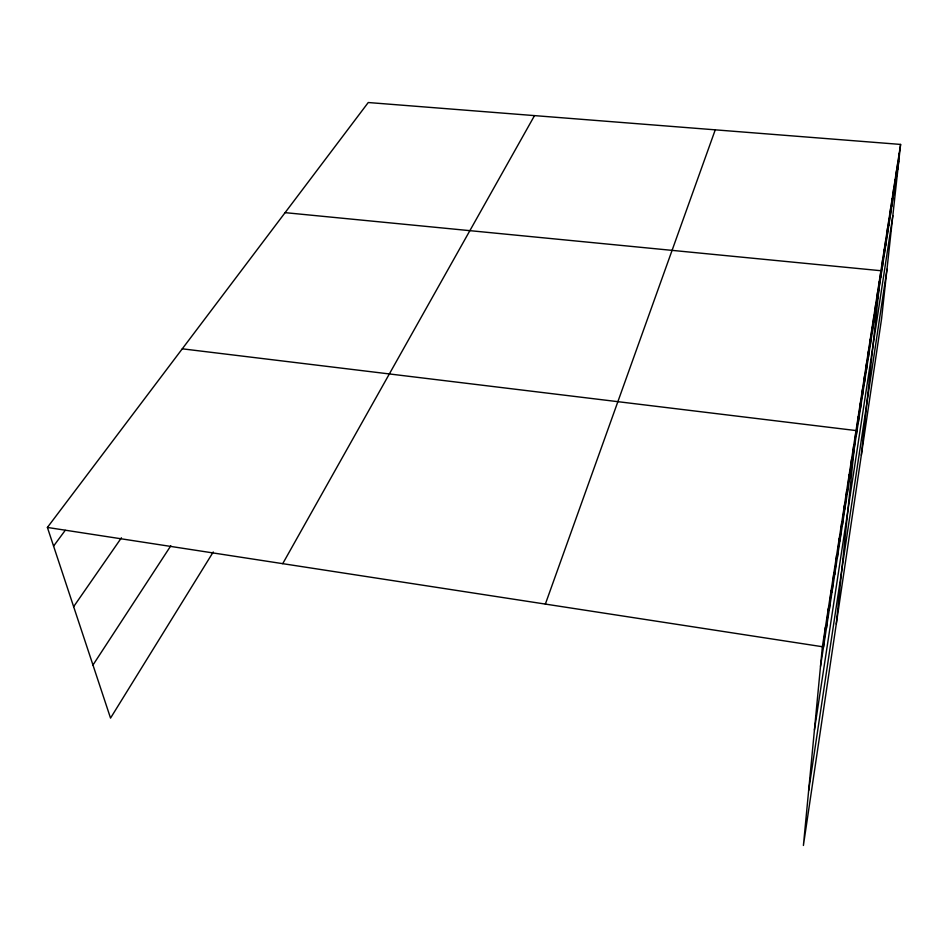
<?xml version="1.0" encoding="UTF-8"?>
<svg xmlns="http://www.w3.org/2000/svg" width="948" height="948" viewBox="0 0 948 948"><rect width="100%" height="100%" fill="white"/><g stroke="black" fill="none" stroke-linecap="round" stroke-linejoin="round"><path stroke-width="1.42" d="M900.6 144.428L822.378 646.726L803.406 845.474L881.581 318.753L900.6 144.428L368.251 102.526L47.4 527.444L110.537 718.098L213.253 551.985M823.492 647.069L825.388 627.434M826.419 628.24L828.315 608.652M829.251 609.884L831.159 590.355M832.024 592.002L833.932 572.521M834.726 574.571L836.646 555.149M837.357 557.566L839.276 538.215M839.928 540.988L841.848 521.696M842.44 524.801L844.36 505.58M844.881 509.005L846.813 489.843M847.275 493.588L849.207 474.498M849.609 478.527L851.529 459.507M851.885 463.809L853.816 444.873M836.266 624.068L856.044 430.57L182.277 348.817M856.293 435.369L858.213 416.587M858.426 421.635L860.346 402.924M860.5 408.197L862.431 389.569M862.538 395.043L864.458 376.51M864.529 382.186L866.448 363.724M866.484 369.601L868.392 351.222M868.392 357.278L870.3 338.993M870.252 345.214L872.172 327.013M872.089 333.4L873.997 315.281M873.878 321.834L875.786 303.798M875.632 310.494L877.54 292.541M877.362 299.39L879.246 281.52M861.317 455.277L880.929 270.725L285.099 212.648M880.751 277.503L882.635 259.811M882.422 266.732L884.294 249.134M884.057 256.173L885.93 238.659M885.657 245.816L887.529 228.397M887.233 235.661L889.094 218.336M888.774 225.707L890.634 208.465M890.279 215.943L892.139 198.784M891.772 206.368L893.609 189.292M893.229 196.971L895.066 179.99M894.651 187.74L896.488 170.841M896.061 178.686L897.886 161.883M897.436 169.799L899.249 153.078M808.632 790.691L886.984 269.268M814.427 729.972L892.826 215.717M820.506 666.408L898.787 161.065M545.361 604.089L715.254 129.84M282.729 563.669L534.518 115.62M92.963 665.034L170.794 545.823M73.636 606.684L121.439 537.789M53.574 546.095L65.234 530.335M47.4 527.444L822.378 646.726"/></g></svg>
